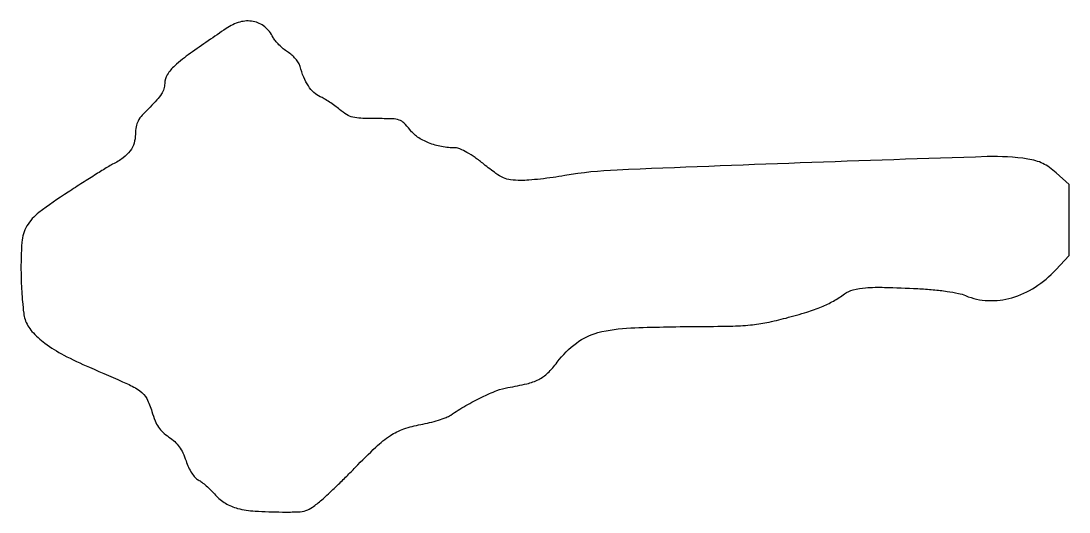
# Model space of a CAD drawing. Extents: x 1 to 323, y 0 to 151.
import ezdxf

# ---------------------------------------------------------------- set-up
doc = ezdxf.new("R2010")
doc.units = 0

msp = doc.modelspace()

# ---------------------------------------------------------------- linework, layer by layer
msp.add_lwpolyline([(63.889547, 148.689072, 0.003613), (52.890581, 141.073197, 0.029269), (48.090146, 137.259357, 0.071049), (45.778285, 134.509328, 0.140206), (45, 131.788382, -0.081286), (44.741191, 130.206938, -0.05804), (43.975155, 128.581383, -0.042804), (42.613889, 126.76024, -0.018055), (40.5, 124.551892, 0.015984), (38.081195, 122.045861, 0.059652), (36.816652, 120.261622, 0.079797), (36.201736, 118.512955, 0.044752), (36, 116.26351, -0.072042), (35.588876, 113.424955, -0.089625), (34.391662, 111.04716, -0.075656), (32.255129, 108.956452, -0.037083), (29, 106.963394, 0.019094), (27.465129, 106.097879, 0.001982), (23.943712, 103.91165, 0.002461), (19.770321, 101.268995, 0.001966), (15.297743, 98.381096, 0.015765), (6.315663, 92.11939, 0.101273), (2.647293, 88.008798, 0.113953), (1.098911, 83.000195, 0.02228), (0.829634, 73.503105, 0.008375), (0.976256, 69.055565, 0.009412), (1.269324, 64.785673, 0.008783), (1.650255, 61.168244, 0.049112), (2.076174, 59.269191, 0.102512), (4.192613, 55.59905, 0.05112), (8.166692, 51.961235, 0.03918), (13.992313, 48.302548, 0.019558), (21.862139, 44.565373, -0.00335), (33.522063, 39.484654, -0.049377), (37.40484, 37.280514, -0.118224), (39.468892, 34.929329, -0.049487), (41.066673, 31, 0.02246), (42.053219, 28.140569, 0.052391), (43.101387, 26.136164, 0.060376), (44.441401, 24.56803, 0.039645), (46.314449, 23.102833, -0.040007), (48.092987, 21.709495, -0.050363), (49.48063, 20.145232, -0.047035), (50.594864, 18.247877, -0.029087), (51.552043, 15.843313, 0.026993), (52.355212, 13.800817, 0.034627), (53.319367, 12.026908, 0.039061), (54.346014, 10.662775, 0.097004), (55.333528, 9.905581, -0.04879), (56.376364, 9.254323, -0.015949), (57.77889, 8.102317, -0.015722), (59.263952, 6.71612, -0.017119), (60.615883, 5.276919, 0.078532), (63.660572, 2.742731, 0.072387), (67.42286, 1.183535, 0.046861), (72.772052, 0.349307, 0.013327), (81.18918, 0.059611, 0.00997), (86.056951, 0.118942, 0.067043), (88.434173, 0.517259, 0.083659), (90.394297, 1.505124, 0.019919), (93.25988, 3.792178, 0.009529), (95.354596, 5.676141, 0.004032), (98.09606, 8.279667, 0.003987), (100.979964, 11.1078, 0.005201), (103.570699, 13.743553, -0.011911), (109.93667, 20.048623, -0.043927), (114.373834, 23.556571, -0.061066), (118.546776, 25.619869, -0.041224), (123.691671, 26.959994, 0.016994), (126.43381, 27.534143, 0.016514), (129.157238, 28.29788, 0.016669), (131.503613, 29.127271, 0.057064), (132.931003, 29.883331, -0.020137), (137.526572, 32.769935, -0.018007), (142.51138, 35.394084, -0.0183), (147.149583, 37.42081, -0.05401), (150.5, 38.338865, 0.017539), (156.360116, 39.493893, 0.06082), (159.981664, 40.820658, 0.075128), (162.763854, 42.817963, 0.036915), (165.659153, 46.089957, -0.067592), (171.590391, 52.019063, -0.100045), (178.188988, 55.213166, -0.053628), (188.256243, 56.675348, -0.008242), (208.5, 57.092336, 0.004212), (218.918957, 57.222954, 0.018382), (225.074264, 57.578632, 0.026019), (230.103361, 58.320747, 0.015484), (236, 59.698293, 0.009115), (242.428686, 61.537802, 0.023774), (246.953786, 63.161252, 0.030762), (250.565424, 64.921517, 0.029198), (254, 67.139441, -0.095584), (256.665338, 68.398085, -0.045056), (260.43773, 69.008981, -0.024859), (266.26843, 69.130203, -0.005176), (276.5, 68.728194, -0.009945), (281.259741, 68.396805, -0.013702), (285.51639, 67.897341, -0.014854), (289.010003, 67.283563, -0.050223), (291.217881, 66.59095, 0.092098), (298.071471, 65.053588, 0.079159), (305.414441, 65.946476, 0.073543), (312.583623, 69.19816, 0.063447), (318.916935, 74.525712), (323, 78.955314), (323, 89.861295), (323, 100.767275), (319.077866, 104.310688, 0.028361), (316.979201, 106.000885, 0.041897), (314.949437, 107.210843, 0.043245), (312.796522, 108.039372, 0.033033), (310.329327, 108.577865, 0.045108), (297.834192, 109.31212, 0.001111), (240.384512, 107.376487, 0.001434), (184.080527, 105.192502, 0.032675), (168, 103.465863, -0.008766), (164.37288, 102.900008, -0.007317), (160.502829, 102.423171, -0.007397), (156.948803, 102.091091, -0.019922), (154.413886, 101.993362, -0.031182), (151.351669, 102.188534, -0.072765), (149.1439, 102.802565, -0.053795), (146.828813, 104.140502, -0.011196), (143.097653, 107, 0.015713), (140.397315, 109.031044, 0.023223), (137.897372, 110.622907, 0.025219), (135.772448, 111.702688, 0.105317), (134.376588, 112, -0.045927), (130.126977, 112.391165, -0.049477), (126.129758, 113.551197, -0.053546), (122.747884, 115.34773, -0.08115), (120.332227, 117.631075, 0.034154), (118.555095, 119.657765, 0.117997), (117.074668, 120.560791, 0.070952), (114.964034, 120.925589, 0.00737), (109.916107, 121, -0.009551), (105.279822, 121.088572, -0.051889), (102.794841, 121.443546, -0.077548), (100.911049, 122.240795, -0.037256), (98.784796, 123.789844, 0.016925), (97.329373, 124.943505, 0.013101), (95.671226, 126.102919, 0.013299), (94.064852, 127.104244, 0.030799), (92.7981, 127.74649, -0.087222), (90.877809, 129.009158, -0.056919), (89.162191, 131.040157, -0.049), (87.723357, 133.739117, -0.034613), (86.633098, 137, 0.077628), (86.156383, 138.101622, 0.036429), (85.231572, 139.353698, 0.034973), (84.049139, 140.551544, 0.04125), (82.771318, 141.501952, -0.032744), (81.450036, 142.450248, -0.025252), (80.137945, 143.644629, -0.025831), (79.022214, 144.890912, -0.054063), (78.320199, 145.98492, 0.105093), (75.742511, 149.225807, 0.126729), (72.228673, 150.868716, 0.116573), (68.12526, 150.676304, 0.08003)], format="xyb", close=True)

doc.saveas('drawing.dxf')
